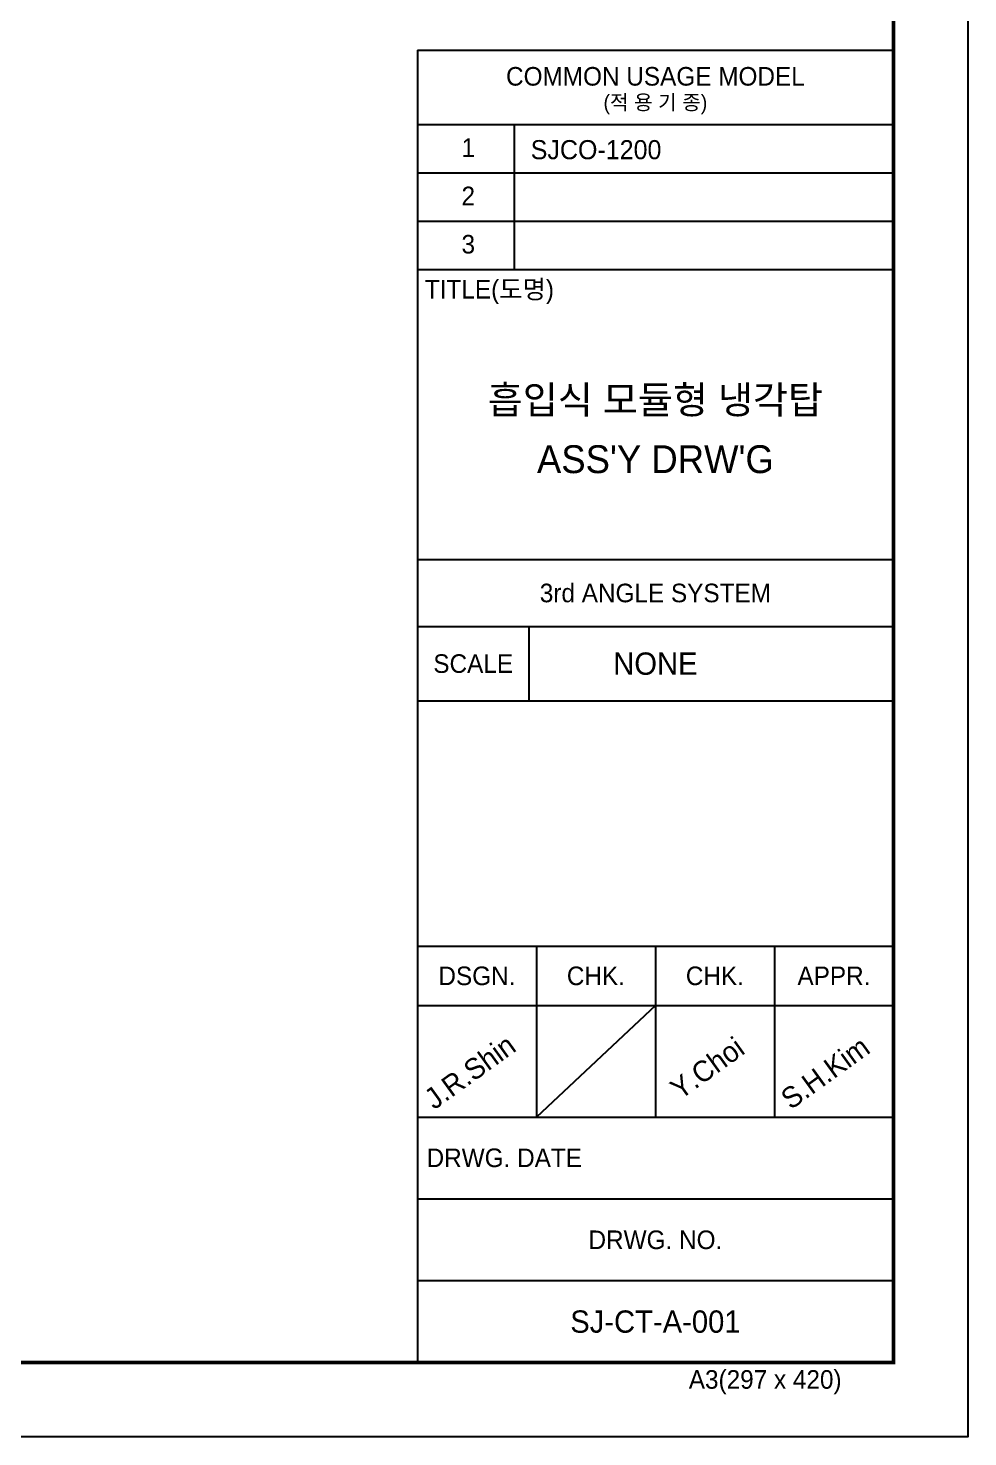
# Model space of a CAD drawing. Header units: millimetres. Extents: x 153111 to 197492, y -62385 to -37431.
# Drawn here: x 186878 to 197492, y -62385 to -46466 of the extents above; entities that cross this region are included whole.
import ezdxf
from ezdxf.enums import TextEntityAlignment as Align

# ---------------------------------------------------------------- set-up
doc = ezdxf.new("R2010")
doc.units = ezdxf.units.MM
doc.header["$LTSCALE"] = 30
doc.header["$MEASUREMENT"] = 0
doc.layers.get('DEFPOINTS').update_dxf_attribs({"color": 143, "linetype": 'CONTINUOUS'})
doc.layers.add('냉각탑_form', color=1, linetype='CONTINUOUS')
doc.layers.add('냉각탑_text', color=3, linetype='CONTINUOUS')
doc.styles.add('돋움', font='Dotum.ttf')

# ---------------------------------------------------------------- blocks, each defined once
blk = doc.blocks.new('냉각탑form')
at = {"layer": 'DEFPOINTS'}
blk.add_lwpolyline([(0, 297.07), (420.1, 297.07), (420.1, 0), (0, 0)], close=True, dxfattribs=at)
at = {"layer": '냉각탑_form'}
for p, q in [((346.08, 186.55), (346.08, 10)), ((346.08, 186.55), (410.1, 186.55)), ((346.08, 186.55), (410.1, 186.55)), ((346.08, 176.54), (410.1, 176.54)), ((359.09, 176.54), (359.09, 157.04)), ((346.08, 170.04), (410.1, 170.04)), ((346.08, 163.54), (410.1, 163.54)), ((346.08, 157.04), (410.1, 157.04)), ((346.08, 157.04), (410.1, 157.04)), ((346.08, 118.03), (410.1, 118.03)), ((346.08, 109.03), (410.1, 109.03)), ((361.09, 109.03), (361.09, 99.02)), ((346.08, 99.02), (410.1, 99.02)), ((346.08, 66.02), (410.1, 66.02)), ((362.09, 66.02), (362.09, 43.01)), ((378.09, 66.02), (378.09, 43.01)), ((394.1, 66.02), (394.1, 43.01)), ((346.08, 58.01), (410.1, 58.01)), ((378.09, 58.01), (362.09, 43.01)), ((346.08, 43.01), (410.1, 43.01)), ((346.08, 32.01), (410.1, 32.01)), ((346.08, 21.01), (410.1, 21.01))]:
    blk.add_line(p, q, dxfattribs=at)
at = {"layer": '냉각탑_form', "const_width": 0.5}
blk.add_lwpolyline([(10, 287.07), (10, 10), (410.1, 10), (410.1, 287.07)], close=True, dxfattribs=at)
at = {"layer": '냉각탑_form', "style": '돋움'}
for s, height, p in [('COMMON USAGE MODEL', 2.5006, (378.09, 183.04)), ('(적 용 기 종)', 2, (378.09, 179.54)), ('3rd ANGLE SYSTEM', 2.5006, (378.09, 113.53)), ('SCALE', 2.501, (353.59, 104.03)), ('DSGN.', 2.501, (354.09, 62.02)), ('CHK.', 2.501, (370.09, 62.02)), ('CHK.', 2.501, (386.09, 62.02)), ('APPR.', 2.501, (402.1, 62.02)), ('DRWG. NO.', 2.501, (378.09, 26.51))]:
    blk.add_text(s, height=height, dxfattribs=at).set_placement(p, align=Align.MIDDLE_CENTER)
for s, height, p in [('1', 2.5, (352.02, 172.2)), ('2', 2.5, (352.02, 165.7)), ('3', 2.5, (352.02, 159.2)), ('TITLE(도명)', 2.501, (347.09, 153.14)), ('DRWG. DATE', 2.501, (347.32, 36.29)), ('A3(297 x 420)', 2.5006, (382.58, 6.47))]:
    blk.add_text(s, height=height, dxfattribs=at).set_placement(p)

msp = doc.modelspace()

# ---------------------------------------------------------------- block references
at = {"layer": '냉각탑_form', "xscale": 84, "yscale": 84, "zscale": 84}
msp.add_blockref('냉각탑form', (162203.1, -62385.3), dxfattribs=at)

# ---------------------------------------------------------------- texts
at = {"layer": '냉각탑_text', "style": '돋움'}
for s, height, p in [('SJCO-1200', 216.05, (193292.6, -47838.9)), ('흡입식 모듈형 냉각탑', 315, (193962.8, -50664.8)), ("ASS'Y DRW'G", 315, (193962.8, -51336.8)), ('NONE', 252.06, (193962.8, -53647.1)), ('SJ-CT-A-001', 252.062, (193962.8, -61082.9))]:
    msp.add_text(s, height=height, dxfattribs=at).set_placement(p, align=Align.MIDDLE_CENTER)
for s, p in [('J.R.Shin', (191464.2, -58695.4)), ('Y.Choi', (194242.6, -58583.4)), ('S.H.Kim', (195492, -58695.4))]:
    msp.add_text(s, height=235.26, rotation=35.81856, dxfattribs=at).set_placement(p)

doc.saveas('drawing.dxf')
